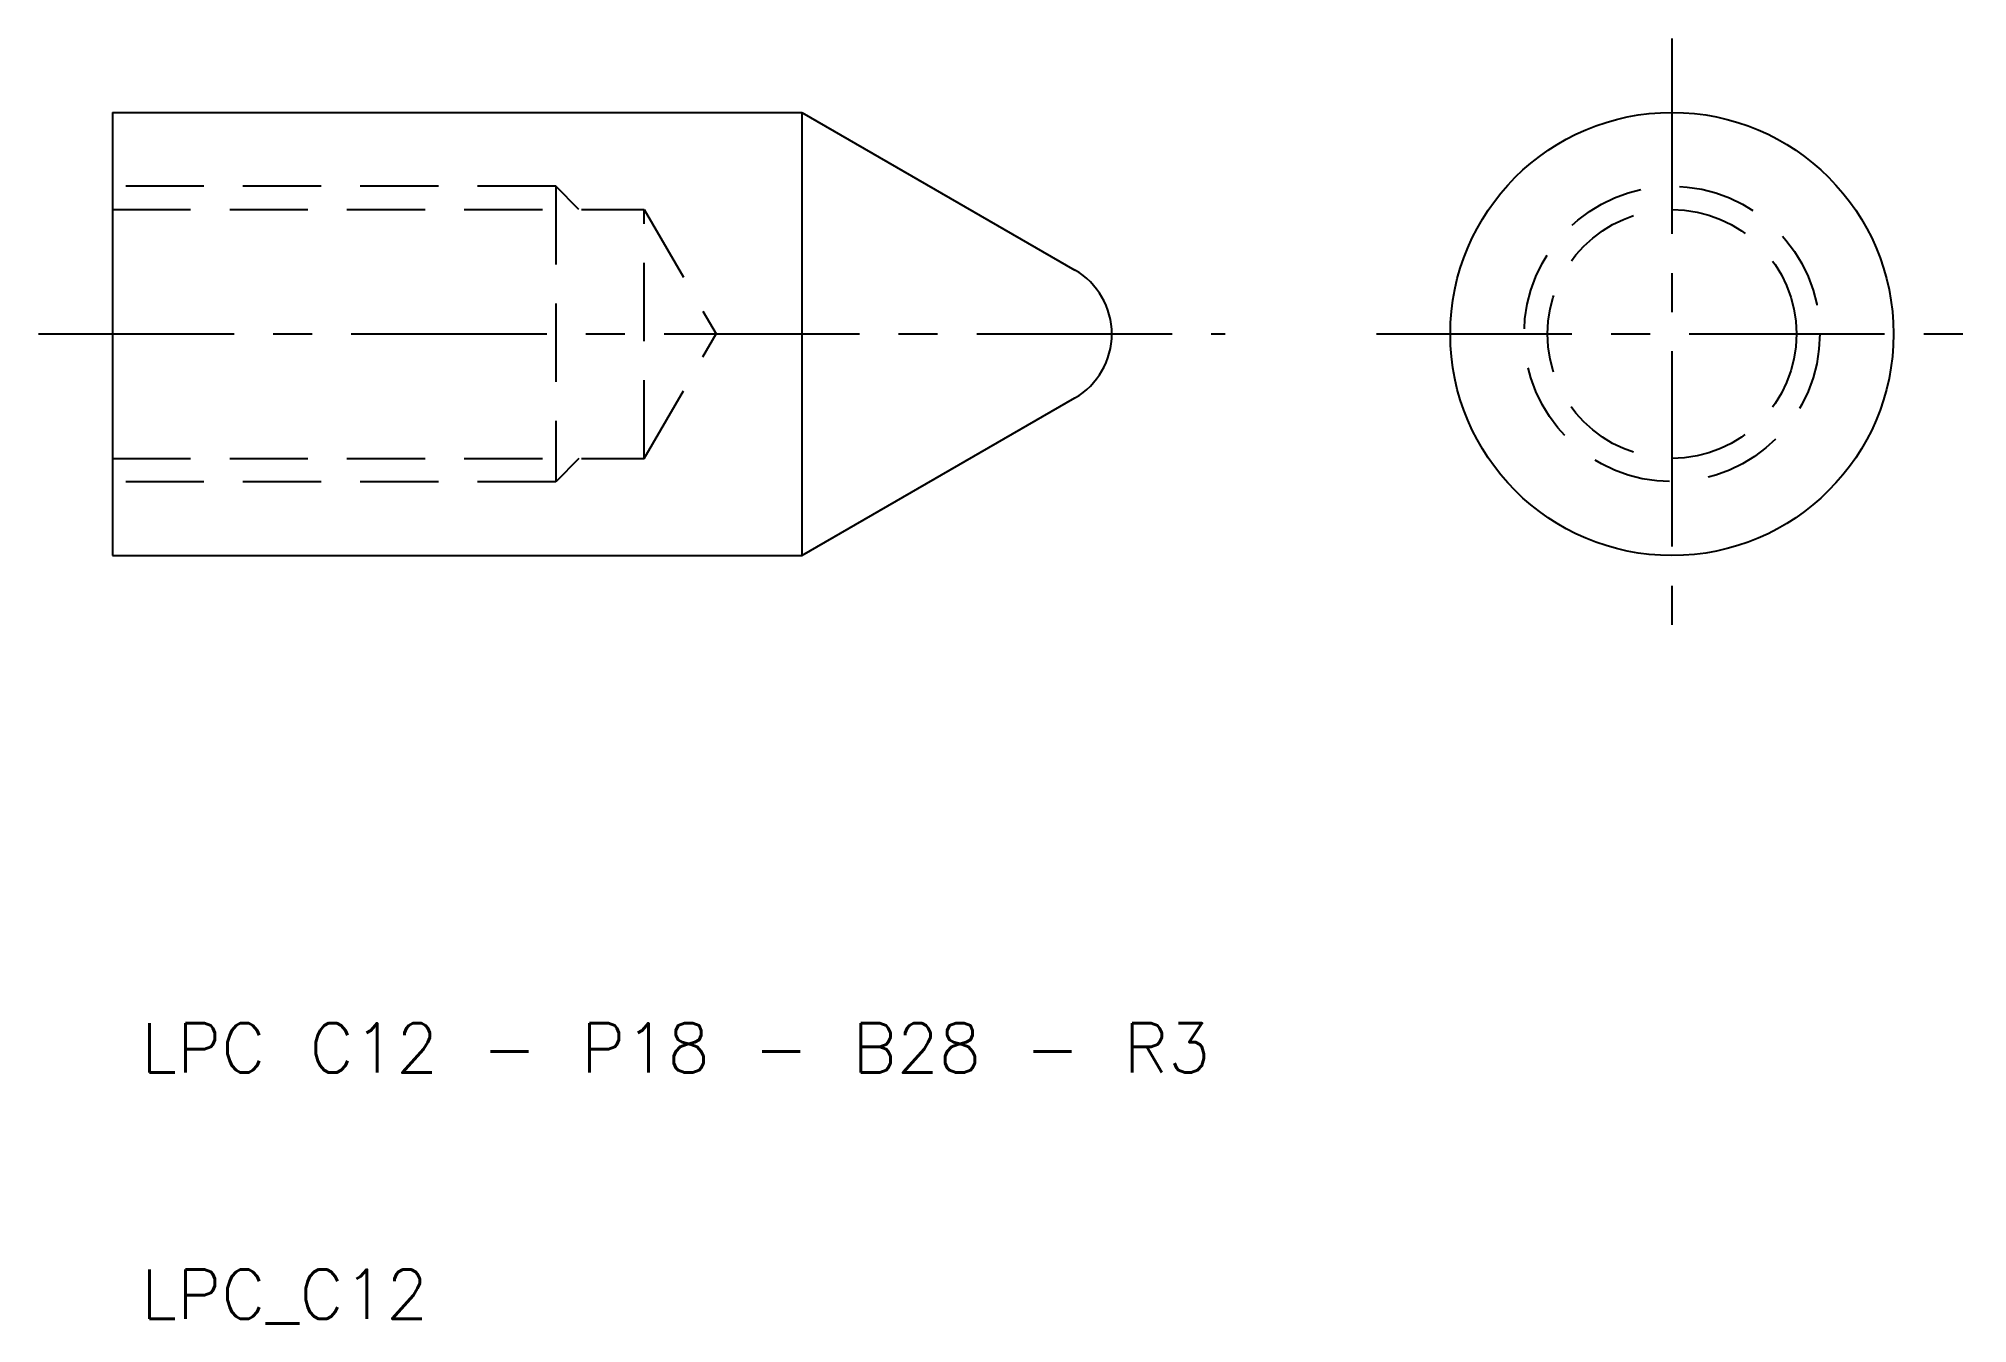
# Model space of a CAD drawing. Extents: x 36.7 to 115, y 9.8 to 62.
import ezdxf

# ---------------------------------------------------------------- set-up
doc = ezdxf.new("R2010")
doc.units = 0
doc.header["$LTSCALE"] = 0.25
doc.linetypes.add('CENTER', pattern=[50.8, 31.75, -6.35, 6.35, -6.35])
doc.linetypes.add('DASHED', pattern=[19.05, 12.7, -6.35])
doc.layers.get('0').update_dxf_attribs({"linetype": 'CONTINUOUS'})
doc.layers.add('CENTER', color=1, linetype='CENTER')
doc.styles.get("Standard").update_dxf_attribs({"font": 'txt.shx'})

msp = doc.modelspace()

# ---------------------------------------------------------------- linework, layer by layer
for p, q in [((39.666, 59), (39.666, 41)), ((39.666, 59), (67.666, 59)), ((67.666, 59), (78.754, 52.598)), ((67.666, 59), (67.666, 41)), ((67.666, 41), (78.754, 47.402)), ((39.666, 41), (67.666, 41))]:
    msp.add_line(p, q)
at = {"color": 3, "linetype": 'DASHED'}
for p, q in [((57.666, 56), (39.666, 56)), ((58.613, 55.053), (57.666, 56)), ((57.666, 56), (57.666, 44)), ((39.666, 55.053), (61.266, 55.053)), ((61.266, 55.053), (64.183, 50)), ((61.266, 44.947), (61.266, 55.053)), ((61.266, 44.947), (64.183, 50)), ((39.666, 44.947), (61.266, 44.947)), ((58.613, 44.947), (57.666, 44)), ((57.666, 44), (39.666, 44))]:
    msp.add_line(p, q, dxfattribs=at)
msp.add_circle((103, 50), 9)
for radius in [6, 5.053]:
    msp.add_circle((103, 50), radius, dxfattribs=at)
msp.add_arc((77.254, 50), 3, 300, 60)
at = {"layer": 'CENTER', "color": 1, "linetype": 'CENTER'}
for p, q in [((103, 62), (103, 38)), ((36.666, 50), (84.859, 50)), ((91, 50), (115, 50))]:
    msp.add_line(p, q, dxfattribs=at)

# ---------------------------------------------------------------- texts
for s, p in [('LPC C12 - P18 - B28 - R3', (40.829, 20)), ('LPC_C12', (40.829, 10))]:
    msp.add_text(s, height=2).set_placement(p)

doc.saveas('drawing.dxf')
